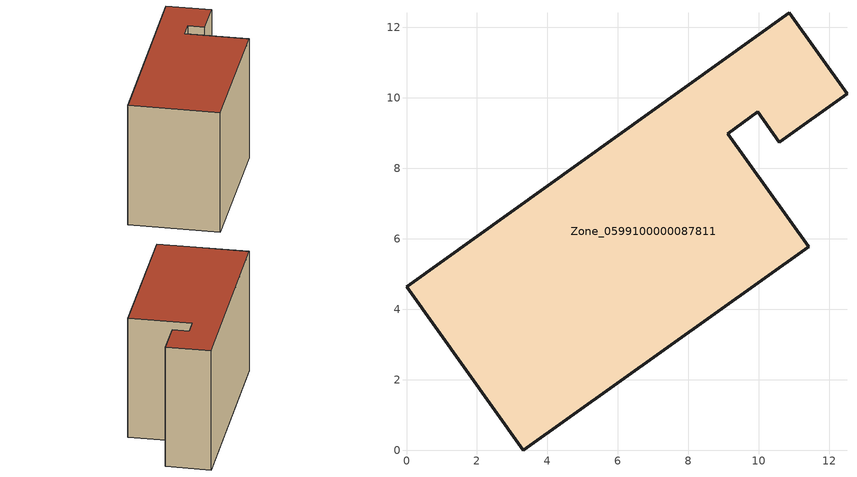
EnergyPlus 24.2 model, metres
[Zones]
Zone_0599100000087811
 floor ground (C_G): 3.31,0 0,4.63 10.86,12.41 12.5,10.12 10.58,8.75 9.97,9.61 9.11,8.99 11.41,5.77 z0
 wall outside (C_F): 9.97,9.61 10.58,8.75 12.5,10.12 10.86,12.41 0,4.63 3.31,0 11.41,5.77 9.11,8.99 9.97,9.61 z0:8.14
 roof outside (C_R): 3.31,0 11.41,5.77 9.11,8.99 9.97,9.61 10.58,8.75 12.5,10.12 10.86,12.41 0,4.63 z8.14
[BUILDING]
Pand.0599100000087811: North Axis=0; Terrain=City; Loads Convergence Tolerance Value=0.04; Temperature Convergence Tolerance Value=0.4; Solar Distribution=FullExterior; Maximum Number of Warmup Days=25; Minimum Number of Warmup Days=1
[Site:Location]
Rotterdam.The.Hague.AP_ZH_NLD Design_Conditions: Latitude=51.96; Longitude=4.45; Time Zone=1; Elevation=-4.5
[SITE:GROUNDTEMPERATURE:BUILDINGSURFACE]
18, 18, 18, 18, 18, 18, 18, 18, 18, 18, 18, 18
[MATERIAL] Thermal Absorptance=0.9; Solar Absorptance=0.7; Visible Absorptance=0.7
Name | Roughness | Thickness | Conductivity | Density | Specific Heat
G.TI.1975-1991 | MediumSmooth | 0.15 | 0.288461 | 540 | 1210
F.TI.1975-1991 | Rough | 0.3 | 0.230769 | 1920 | 840
R.TI.1975-1991 | MediumRough | 0.2 | 0.153846 | 1500 | 1000
[CONSTRUCTION]
C_G: G.TI.1975-1991
C_F: F.TI.1975-1991
C_R: R.TI.1975-1991
[ZONE]
Zone_0599100000087811: Type=1; Multiplier=1; Ceiling Height=Autocalculate; Volume=Autocalculate; Floor Area=autocalculate; Part of Total Floor Area=Yes
[ZONEINFILTRATION:DESIGNFLOWRATE]
Infil_Zone_0599100000087811: Zone or ZoneList or Space or SpaceList=Zone_0599100000087811; Schedule=AlwaysOn; Design Flow Rate Calculation Method=Flow/Area; Flow Rate per Floor Area=0.003; Constant Term Coefficient=1; Temperature Term Coefficient=0; Velocity Term Coefficient=0; Velocity Squared Term Coefficient=0
[HVACTEMPLATE:ZONE:IDEALLOADSAIRSYSTEM]
Zone_0599100000087811: Maximum Heating Supply Air Temperature=50; Minimum Cooling Supply Air Temperature=13; Maximum Heating Supply Air Humidity Ratio=0.0156; Minimum Cooling Supply Air Humidity Ratio=0.0077; Heating Limit=NoLimit; Cooling Limit=NoLimit; Dehumidification Control Type=ConstantSensibleHeatRatio; Cooling Sensible Heat Ratio=0.7; Dehumidification Setpoint=60; Humidification Control Type=None; Humidification Setpoint=30; Outdoor Air Method=None; Outdoor Air Flow Rate per Person=0.00944; Outdoor Air Flow Rate per Zone Floor Area=0; Outdoor Air Flow Rate per Zone=0; Demand Controlled Ventilation Type=None; Outdoor Air Economizer Type=NoEconomizer; Heat Recovery Type=None; Sensible Heat Recovery Effectiveness=0.7; Latent Heat Recovery Effectiveness=0.65
[ZONECONTROL:THERMOSTAT]
ThermostatControl_Zone_0599100000087811: Zone or ZoneList=Zone_0599100000087811; Control Type Schedule=DualSetpointControlType; Control 1=Thermostat_Zone_0599100000087811; Temperature Difference Between Cutout And Setpoint=0
[THERMOSTATSETPOINT:DUALSETPOINT]
Thermostat_Zone_0599100000087811: Heating Setpoint Temperature Schedule=HeatingSetpoint_Zone_0599100000087811; Cooling Setpoint Temperature Schedule=CoolingSetpoint_Zone_0599100000087811
[SCHEDULE:COMPACT]
HeatingSetpoint_Zone_0599100000087811: Through: 12/31, For: AllDays, Until: 24:00, 21
CoolingSetpoint_Zone_0599100000087811: Through: 12/31, For: AllDays, Until: 24:00, 24
DualSetpointControlType: Through: 12/31, For: AllDays, Until: 24:00, 4
AlwaysOn: Through: 12/31, For: AllDays, Until: 24:00, 1
